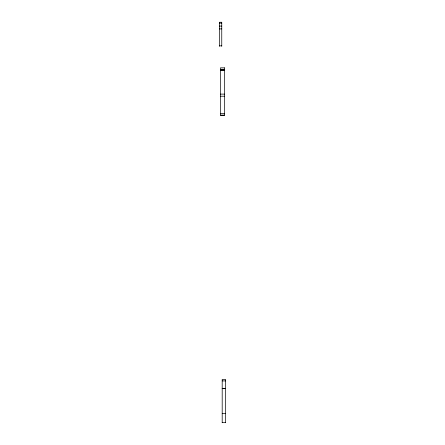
<?xml version="1.0" encoding="UTF-8"?>
<svg xmlns="http://www.w3.org/2000/svg" width="445" height="445" viewBox="0 0 445 445"><rect width="100%" height="100%" fill="white"/><g stroke="black" fill="none" stroke-linecap="round" stroke-linejoin="round"><path stroke-width="0.67" d="M219.379 23.112L221.755 23.112M219.379 26.071L221.755 26.071M219.379 28.908L221.755 28.908M219.379 45.857L221.755 45.857M220.459 69.325L224.575 69.325M220.459 69.954L224.575 69.954M220.459 70.583L224.575 70.583M220.459 94.112L224.575 94.112M220.459 96.209L224.575 96.209M220.459 113.436L224.575 113.436M220.459 115.116L224.575 115.116M222.194 380.914L225.621 380.914M222.194 388.374L225.621 388.374M222.194 388.463L225.621 388.463M222.194 413.494L225.621 413.494M222.194 422.511L225.621 422.511M225.621 422.75L225.621 379.452L222.194 379.452L222.194 422.75M221.755 46.325L221.755 22.25L219.379 22.25L219.379 46.325M224.575 67.851L220.459 67.851L220.459 115.322L224.575 115.322L224.575 67.851"/></g></svg>
